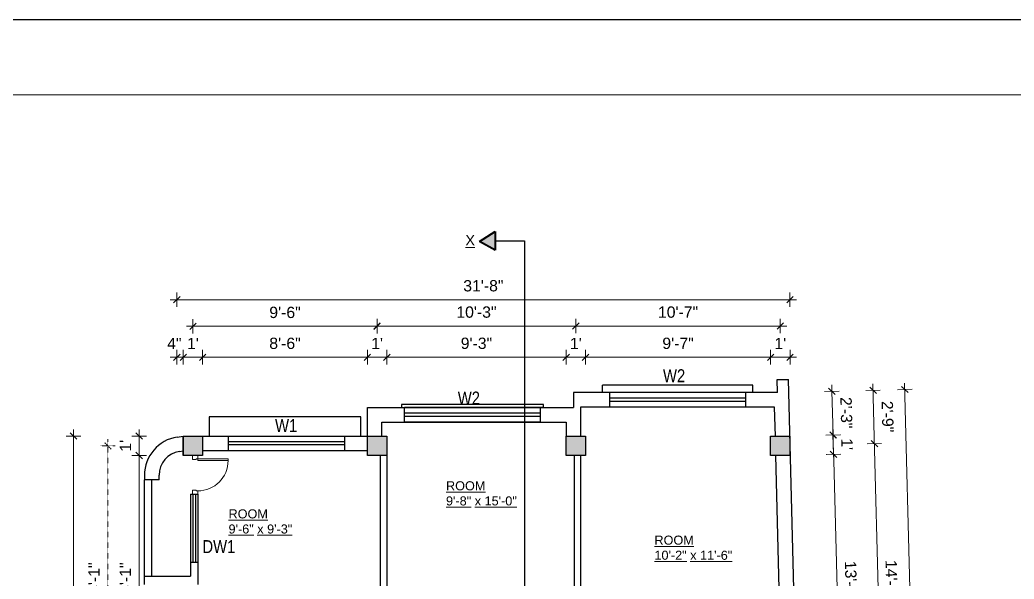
# Model space of a CAD drawing. Header units: inches. Extents: x 24614 to 27792, y -6849 to -4602.
# Drawn here: x 25325 to 25941, y -4948 to -4602 of the extents above; entities that cross this region are included whole.
import ezdxf

# ---------------------------------------------------------------- set-up
doc = ezdxf.new("R2010")
doc.units = ezdxf.units.IN
doc.header["$LTSCALE"] = 0.5
doc.header["$MEASUREMENT"] = 0
doc.header["$PDMODE"] = 66
doc.linetypes.add('DASH', pattern=[0.35, 0.25, -0.1])
for name, color, linetype, lineweight in [('A_Title Text', 105, 'Continuous', 60), ('door', 202, 'Continuous', 5), ('ELE1', 3, 'Continuous', 9), ('TEXT', 220, 'Continuous', 9), ('Toilet', 7, 'Continuous', 25), ('wall', 20, 'Continuous', 40)]:
    doc.layers.add(name, color=color, linetype=linetype, lineweight=lineweight)
doc.styles.add('arial', font='arial.ttf')
doc.styles.add('ordinary', font='ARIALN.TTF')
doc.styles.get("Standard").update_dxf_attribs({"font": 'arial.ttf'})
doc.dimstyles.new('Sudeep', dxfattribs={"dimtxt": 6, "dimasz": 4, "dimexe": 4.5, "dimexo": 4.5, "dimgap": 5, "dimtad": 1, "dimdec": 0, "dimlunit": 4, "dimtxsty": 'arial', "dimblk": 'OBLIQUE', "dimcen": 250, "dimdle": 4, "dimclrd": 86, "dimclre": 5, "dimclrt": 1, "dimadec": 0, "dimazin": 0, "dimtfac": 1, "dimtdec": 0, "dimtix": 1, "dimtmove": 1, "dimatfit": 3, "dimldrblk": 'OBLIQUE', "dimfxl": 4.5, "dimfxlon": 1, "dimfrac": 2, "dimlwd": 15, "dimlwe": 13, "dimarcsym": 0})

# ---------------------------------------------------------------- blocks, each defined once
blk = doc.blocks.new('_Oblique')
at = {"color": 0, "linetype": 'ByBlock', "lineweight": -2}
blk.add_line((-0.5, -0.5), (0.5, 0.5), dxfattribs=at)
blk = doc.blocks.new('*D1245')
at = {"layer": 'A_Title Text', "color": 5, "lineweight": 13, "transparency": 16777216}
for p, q in [((25426.5, -4814.79), (25426.5, -4805.79)), ((25438.5, -4814.79), (25438.5, -4805.79))]:
    blk.add_line(p, q, dxfattribs=at)
at = {"layer": 'A_Title Text', "color": 86, "lineweight": 15, "transparency": 16777216}
for p, q in [((25426.5, -4810.29), (25422.5, -4810.29)), ((25426.5, -4810.29), (25438.5, -4810.29)), ((25438.5, -4810.29), (25442.5, -4810.29))]:
    blk.add_line(p, q, dxfattribs=at)
at = {"layer": 'Defpoints', "color": 0, "transparency": 16777216}
for p in [(25438.5, -4810.29), (25426.5, -4859.09), (25438.5, -4859.09)]:
    blk.add_point(p, dxfattribs=at)
at = {"layer": 'A_Title Text', "color": 86, "lineweight": 15, "transparency": 16777216, "xscale": 4, "yscale": 4, "zscale": 4}
blk.add_blockref('_Oblique', (25426.5, -4810.29), dxfattribs=at)
at = {"layer": 'A_Title Text', "color": 86, "lineweight": 15, "transparency": 16777216, "xscale": 4, "yscale": 4, "zscale": 4, "rotation": 180}
blk.add_blockref('_Oblique', (25438.5, -4810.29), dxfattribs=at)
at = {"layer": 'A_Title Text', "color": 1, "transparency": 16777216, "insert": (25432.5, -4801.78), "char_height": 7, "attachment_point": 5, "style": 'arial'}
blk.add_mtext("1'", dxfattribs=at)
blk = doc.blocks.new('*D1246')
at = {"layer": 'A_Title Text', "color": 5, "lineweight": 13, "transparency": 16777216}
for p, q in [((25438.5, -4814.79), (25438.5, -4805.79)), ((25540.5, -4814.79), (25540.5, -4805.79))]:
    blk.add_line(p, q, dxfattribs=at)
at = {"layer": 'A_Title Text', "color": 86, "lineweight": 15, "transparency": 16777216}
blk.add_line((25434.5, -4810.29), (25544.5, -4810.29), dxfattribs=at)
at = {"layer": 'Defpoints', "color": 0, "transparency": 16777216}
for p in [(25540.5, -4810.29), (25438.5, -4859.09), (25540.5, -4859.09)]:
    blk.add_point(p, dxfattribs=at)
at = {"layer": 'A_Title Text', "color": 86, "lineweight": 15, "transparency": 16777216, "xscale": 4, "yscale": 4, "zscale": 4, "rotation": 180}
blk.add_blockref('_Oblique', (25438.5, -4810.29), dxfattribs=at)
at = {"layer": 'A_Title Text', "color": 86, "lineweight": 15, "transparency": 16777216, "xscale": 4, "yscale": 4, "zscale": 4}
blk.add_blockref('_Oblique', (25540.5, -4810.29), dxfattribs=at)
at = {"layer": 'A_Title Text', "color": 1, "transparency": 16777216, "insert": (25489.5, -4801.72), "char_height": 7, "attachment_point": 5, "style": 'arial'}
blk.add_mtext('8\'-6"', dxfattribs=at)
blk = doc.blocks.new('*D1247')
at = {"layer": 'A_Title Text', "color": 5, "lineweight": 13, "transparency": 16777216}
for p, q in [((25663.5, -4814.79), (25663.5, -4805.79)), ((25675.5, -4814.79), (25675.5, -4805.79))]:
    blk.add_line(p, q, dxfattribs=at)
at = {"layer": 'A_Title Text', "color": 86, "lineweight": 15, "transparency": 16777216}
for p, q in [((25663.5, -4810.29), (25659.5, -4810.29)), ((25663.5, -4810.29), (25675.5, -4810.29)), ((25675.5, -4810.29), (25679.5, -4810.29))]:
    blk.add_line(p, q, dxfattribs=at)
at = {"layer": 'Defpoints', "color": 0, "transparency": 16777216}
for p in [(25675.5, -4810.29), (25663.5, -4859.09), (25675.5, -4859.09)]:
    blk.add_point(p, dxfattribs=at)
at = {"layer": 'A_Title Text', "color": 86, "lineweight": 15, "transparency": 16777216, "xscale": 4, "yscale": 4, "zscale": 4}
blk.add_blockref('_Oblique', (25663.5, -4810.29), dxfattribs=at)
at = {"layer": 'A_Title Text', "color": 86, "lineweight": 15, "transparency": 16777216, "xscale": 4, "yscale": 4, "zscale": 4, "rotation": 180}
blk.add_blockref('_Oblique', (25675.5, -4810.29), dxfattribs=at)
at = {"layer": 'A_Title Text', "color": 1, "transparency": 16777216, "insert": (25669.5, -4801.78), "char_height": 7, "attachment_point": 5, "style": 'arial'}
blk.add_mtext("1'", dxfattribs=at)
blk = doc.blocks.new('*D1248')
at = {"layer": 'A_Title Text', "color": 5, "lineweight": 13, "transparency": 16777216}
for p, q in [((25675.5, -4814.79), (25675.5, -4805.79)), ((25790.07, -4814.79), (25790.07, -4805.79))]:
    blk.add_line(p, q, dxfattribs=at)
at = {"layer": 'A_Title Text', "color": 86, "lineweight": 15, "transparency": 16777216}
blk.add_line((25671.5, -4810.29), (25794.07, -4810.29), dxfattribs=at)
at = {"layer": 'Defpoints', "color": 0, "transparency": 16777216}
for p in [(25790.07, -4810.29), (25675.5, -4859.09), (25790.07, -4859.09)]:
    blk.add_point(p, dxfattribs=at)
at = {"layer": 'A_Title Text', "color": 86, "lineweight": 15, "transparency": 16777216, "xscale": 4, "yscale": 4, "zscale": 4, "rotation": 180}
blk.add_blockref('_Oblique', (25675.5, -4810.29), dxfattribs=at)
at = {"layer": 'A_Title Text', "color": 86, "lineweight": 15, "transparency": 16777216, "xscale": 4, "yscale": 4, "zscale": 4}
blk.add_blockref('_Oblique', (25790.07, -4810.29), dxfattribs=at)
at = {"layer": 'A_Title Text', "color": 1, "transparency": 16777216, "insert": (25732.79, -4801.72), "char_height": 7, "attachment_point": 5, "style": 'arial'}
blk.add_mtext('9\'-7"', dxfattribs=at)
blk = doc.blocks.new('*D1249')
at = {"layer": 'A_Title Text', "color": 5, "lineweight": 13, "transparency": 16777216}
for p, q in [((25790.07, -4814.79), (25790.07, -4805.79)), ((25802.14, -4814.79), (25802.14, -4805.79))]:
    blk.add_line(p, q, dxfattribs=at)
at = {"layer": 'A_Title Text', "color": 86, "lineweight": 15, "transparency": 16777216}
for p, q in [((25790.07, -4810.29), (25786.07, -4810.29)), ((25790.07, -4810.29), (25802.14, -4810.29)), ((25802.14, -4810.29), (25806.14, -4810.29))]:
    blk.add_line(p, q, dxfattribs=at)
at = {"layer": 'Defpoints', "color": 0, "transparency": 16777216}
for p in [(25802.14, -4810.29), (25790.07, -4859.09), (25802.14, -4862.09)]:
    blk.add_point(p, dxfattribs=at)
at = {"layer": 'A_Title Text', "color": 86, "lineweight": 15, "transparency": 16777216, "xscale": 4, "yscale": 4, "zscale": 4}
blk.add_blockref('_Oblique', (25790.07, -4810.29), dxfattribs=at)
at = {"layer": 'A_Title Text', "color": 86, "lineweight": 15, "transparency": 16777216, "xscale": 4, "yscale": 4, "zscale": 4, "rotation": 180}
blk.add_blockref('_Oblique', (25802.14, -4810.29), dxfattribs=at)
at = {"layer": 'A_Title Text', "color": 1, "transparency": 16777216, "insert": (25796.11, -4801.78), "char_height": 7, "attachment_point": 5, "style": 'arial'}
blk.add_mtext("1'", dxfattribs=at)
blk = doc.blocks.new('*D1250')
at = {"layer": 'A_Title Text', "color": 5, "lineweight": 13, "transparency": 16777216}
for p, q in [((25432.5, -4795.65), (25432.5, -4786.65)), ((25546.5, -4795.65), (25546.5, -4786.65))]:
    blk.add_line(p, q, dxfattribs=at)
at = {"layer": 'A_Title Text', "color": 86, "lineweight": 15, "transparency": 16777216}
blk.add_line((25428.5, -4791.15), (25550.5, -4791.15), dxfattribs=at)
at = {"layer": 'Defpoints', "color": 0, "transparency": 16777216}
for p in [(25546.5, -4791.15), (25432.5, -4865.09), (25546.5, -4865.09)]:
    blk.add_point(p, dxfattribs=at)
at = {"layer": 'A_Title Text', "color": 86, "lineweight": 15, "transparency": 16777216, "xscale": 4, "yscale": 4, "zscale": 4, "rotation": 180}
blk.add_blockref('_Oblique', (25432.5, -4791.15), dxfattribs=at)
at = {"layer": 'A_Title Text', "color": 86, "lineweight": 15, "transparency": 16777216, "xscale": 4, "yscale": 4, "zscale": 4}
blk.add_blockref('_Oblique', (25546.5, -4791.15), dxfattribs=at)
at = {"layer": 'A_Title Text', "color": 1, "transparency": 16777216, "insert": (25489.5, -4782.58), "char_height": 7, "attachment_point": 5, "style": 'arial'}
blk.add_mtext('9\'-6"', dxfattribs=at)
blk = doc.blocks.new('*D1251')
at = {"layer": 'A_Title Text', "color": 5, "lineweight": 13, "transparency": 16777216}
for p, q in [((25546.5, -4795.46), (25546.5, -4786.46)), ((25669.5, -4795.46), (25669.5, -4786.46))]:
    blk.add_line(p, q, dxfattribs=at)
at = {"layer": 'A_Title Text', "color": 86, "lineweight": 15, "transparency": 16777216}
blk.add_line((25542.5, -4790.96), (25673.5, -4790.96), dxfattribs=at)
at = {"layer": 'Defpoints', "color": 0, "transparency": 16777216}
for p in [(25669.5, -4790.96), (25546.5, -4865.09), (25669.5, -4865.09)]:
    blk.add_point(p, dxfattribs=at)
at = {"layer": 'A_Title Text', "color": 86, "lineweight": 15, "transparency": 16777216, "xscale": 4, "yscale": 4, "zscale": 4, "rotation": 180}
blk.add_blockref('_Oblique', (25546.5, -4790.96), dxfattribs=at)
at = {"layer": 'A_Title Text', "color": 86, "lineweight": 15, "transparency": 16777216, "xscale": 4, "yscale": 4, "zscale": 4}
blk.add_blockref('_Oblique', (25669.5, -4790.96), dxfattribs=at)
at = {"layer": 'A_Title Text', "color": 1, "transparency": 16777216, "insert": (25608, -4782.39), "char_height": 7, "attachment_point": 5, "style": 'arial'}
blk.add_mtext('10\'-3"', dxfattribs=at)
blk = doc.blocks.new('*D1252')
at = {"layer": 'A_Title Text', "color": 5, "lineweight": 13, "transparency": 16777216}
for p, q in [((25669.5, -4795.46), (25669.5, -4786.46)), ((25796.07, -4795.46), (25796.07, -4786.46))]:
    blk.add_line(p, q, dxfattribs=at)
at = {"layer": 'A_Title Text', "color": 86, "lineweight": 15, "transparency": 16777216}
blk.add_line((25665.5, -4790.96), (25800.07, -4790.96), dxfattribs=at)
at = {"layer": 'Defpoints', "color": 0, "transparency": 16777216}
for p in [(25796.07, -4790.96), (25669.5, -4865.09), (25796.07, -4865.09)]:
    blk.add_point(p, dxfattribs=at)
at = {"layer": 'A_Title Text', "color": 86, "lineweight": 15, "transparency": 16777216, "xscale": 4, "yscale": 4, "zscale": 4, "rotation": 180}
blk.add_blockref('_Oblique', (25669.5, -4790.96), dxfattribs=at)
at = {"layer": 'A_Title Text', "color": 86, "lineweight": 15, "transparency": 16777216, "xscale": 4, "yscale": 4, "zscale": 4}
blk.add_blockref('_Oblique', (25796.07, -4790.96), dxfattribs=at)
at = {"layer": 'A_Title Text', "color": 1, "transparency": 16777216, "insert": (25732.79, -4782.39), "char_height": 7, "attachment_point": 5, "style": 'arial'}
blk.add_mtext('10\'-7"', dxfattribs=at)
blk = doc.blocks.new('*D1253')
at = {"layer": 'A_Title Text', "color": 5, "lineweight": 13, "transparency": 16777216}
for p, q in [((25422.5, -4814.79), (25422.5, -4805.79)), ((25426.5, -4814.79), (25426.5, -4805.79))]:
    blk.add_line(p, q, dxfattribs=at)
at = {"layer": 'A_Title Text', "color": 86, "lineweight": 15, "transparency": 16777216}
for p, q in [((25422.5, -4810.29), (25418.5, -4810.29)), ((25426.5, -4810.29), (25422.5, -4810.29)), ((25426.5, -4810.29), (25430.5, -4810.29))]:
    blk.add_line(p, q, dxfattribs=at)
at = {"layer": 'Defpoints', "color": 0, "transparency": 16777216}
for p in [(25422.5, -4810.29), (25422.5, -4859.71), (25426.5, -4859.09)]:
    blk.add_point(p, dxfattribs=at)
at = {"layer": 'A_Title Text', "color": 86, "lineweight": 15, "transparency": 16777216, "xscale": 4, "yscale": 4, "zscale": 4}
blk.add_blockref('_Oblique', (25422.5, -4810.29), dxfattribs=at)
at = {"layer": 'A_Title Text', "color": 86, "lineweight": 15, "transparency": 16777216, "xscale": 4, "yscale": 4, "zscale": 4, "rotation": 180}
blk.add_blockref('_Oblique', (25426.5, -4810.29), dxfattribs=at)
at = {"layer": 'A_Title Text', "color": 1, "transparency": 16777216, "insert": (25421, -4801.79), "char_height": 7, "attachment_point": 5, "style": 'arial'}
blk.add_mtext('4"', dxfattribs=at)
blk = doc.blocks.new('*D1254')
at = {"layer": 'A_Title Text', "color": 5, "lineweight": 13, "transparency": 16777216}
for p, q in [((25540.5, -4814.79), (25540.5, -4805.79)), ((25552.5, -4814.79), (25552.5, -4805.79))]:
    blk.add_line(p, q, dxfattribs=at)
at = {"layer": 'A_Title Text', "color": 86, "lineweight": 15, "transparency": 16777216}
for p, q in [((25540.5, -4810.29), (25536.5, -4810.29)), ((25540.5, -4810.29), (25552.5, -4810.29)), ((25552.5, -4810.29), (25556.5, -4810.29))]:
    blk.add_line(p, q, dxfattribs=at)
at = {"layer": 'Defpoints', "color": 0, "transparency": 16777216}
for p in [(25552.5, -4810.29), (25540.5, -4859.09), (25552.5, -4859.09)]:
    blk.add_point(p, dxfattribs=at)
at = {"layer": 'A_Title Text', "color": 86, "lineweight": 15, "transparency": 16777216, "xscale": 4, "yscale": 4, "zscale": 4}
blk.add_blockref('_Oblique', (25540.5, -4810.29), dxfattribs=at)
at = {"layer": 'A_Title Text', "color": 86, "lineweight": 15, "transparency": 16777216, "xscale": 4, "yscale": 4, "zscale": 4, "rotation": 180}
blk.add_blockref('_Oblique', (25552.5, -4810.29), dxfattribs=at)
at = {"layer": 'A_Title Text', "color": 1, "transparency": 16777216, "insert": (25546.5, -4801.78), "char_height": 7, "attachment_point": 5, "style": 'arial'}
blk.add_mtext("1'", dxfattribs=at)
blk = doc.blocks.new('*D1255')
at = {"layer": 'A_Title Text', "color": 5, "lineweight": 13, "transparency": 16777216}
for p, q in [((25552.5, -4814.79), (25552.5, -4805.79)), ((25663.5, -4814.79), (25663.5, -4805.79))]:
    blk.add_line(p, q, dxfattribs=at)
at = {"layer": 'A_Title Text', "color": 86, "lineweight": 15, "transparency": 16777216}
blk.add_line((25548.5, -4810.29), (25667.5, -4810.29), dxfattribs=at)
at = {"layer": 'Defpoints', "color": 0, "transparency": 16777216}
for p in [(25663.5, -4810.29), (25552.5, -4859.09), (25663.5, -4859.09)]:
    blk.add_point(p, dxfattribs=at)
at = {"layer": 'A_Title Text', "color": 86, "lineweight": 15, "transparency": 16777216, "xscale": 4, "yscale": 4, "zscale": 4, "rotation": 180}
blk.add_blockref('_Oblique', (25552.5, -4810.29), dxfattribs=at)
at = {"layer": 'A_Title Text', "color": 86, "lineweight": 15, "transparency": 16777216, "xscale": 4, "yscale": 4, "zscale": 4}
blk.add_blockref('_Oblique', (25663.5, -4810.29), dxfattribs=at)
at = {"layer": 'A_Title Text', "color": 1, "transparency": 16777216, "insert": (25608, -4801.71), "char_height": 7, "attachment_point": 5, "style": 'arial'}
blk.add_mtext('9\'-3"', dxfattribs=at)
blk = doc.blocks.new('*D1256')
at = {"layer": 'A_Title Text', "color": 86, "lineweight": 15, "transparency": 16777216}
blk.add_line((25418.5, -4774.67), (25806.07, -4774.67), dxfattribs=at)
at = {"layer": 'A_Title Text', "color": 5, "lineweight": 13, "transparency": 16777216}
for p, q in [((25422.5, -4779.17), (25422.5, -4770.17)), ((25802.07, -4779.17), (25802.07, -4770.17))]:
    blk.add_line(p, q, dxfattribs=at)
at = {"layer": 'Defpoints', "color": 0, "transparency": 16777216}
for p in [(25802.07, -4774.67), (25422.5, -4859.71), (25802.07, -4859.09)]:
    blk.add_point(p, dxfattribs=at)
at = {"layer": 'A_Title Text', "color": 86, "lineweight": 15, "transparency": 16777216, "xscale": 4, "yscale": 4, "zscale": 4, "rotation": 180}
blk.add_blockref('_Oblique', (25422.5, -4774.67), dxfattribs=at)
at = {"layer": 'A_Title Text', "color": 86, "lineweight": 15, "transparency": 16777216, "xscale": 4, "yscale": 4, "zscale": 4}
blk.add_blockref('_Oblique', (25802.07, -4774.67), dxfattribs=at)
at = {"layer": 'A_Title Text', "color": 1, "transparency": 16777216, "insert": (25612.29, -4766.1), "char_height": 7, "attachment_point": 5, "style": 'arial'}
blk.add_mtext('31\'-8"', dxfattribs=at)
blk = doc.blocks.new('*D1260')
at = {"layer": 'A_Title Text', "color": 86, "lineweight": 15, "transparency": 16777216}
blk.add_line((25399.26, -5032.34), (25399.26, -4867.09), dxfattribs=at)
at = {"layer": 'A_Title Text', "color": 5, "lineweight": 13, "transparency": 16777216}
for p, q in [((25403.76, -4871.09), (25394.76, -4871.09)), ((25403.76, -5028.34), (25394.76, -5028.34))]:
    blk.add_line(p, q, dxfattribs=at)
at = {"layer": 'Defpoints', "color": 0, "transparency": 16777216}
for p in [(25399.26, -4871.09), (25426.5, -4871.09), (25426.5, -5028.34)]:
    blk.add_point(p, dxfattribs=at)
at = {"layer": 'A_Title Text', "color": 86, "lineweight": 15, "transparency": 16777216, "xscale": 4, "yscale": 4, "zscale": 4}
for p, rotation in [((25399.26, -4871.09), 90), ((25399.26, -5028.34), 270)]:
    blk.add_blockref('_Oblique', p, dxfattribs=dict(at, rotation=rotation))
at = {"layer": 'A_Title Text', "color": 1, "transparency": 16777216, "insert": (25390.68, -4949.71), "char_height": 7, "attachment_point": 5, "rotation": 90, "style": 'arial'}
blk.add_mtext('13\'-1"', dxfattribs=at)
blk = doc.blocks.new('*D1261')
at = {"layer": 'A_Title Text', "color": 86, "lineweight": 15, "transparency": 16777216}
for p, q in [((25399.26, -4859.09), (25399.26, -4855.09)), ((25399.26, -4871.09), (25399.26, -4859.09)), ((25399.26, -4871.09), (25399.26, -4875.09))]:
    blk.add_line(p, q, dxfattribs=at)
at = {"layer": 'A_Title Text', "color": 5, "lineweight": 13, "transparency": 16777216}
for p, q in [((25403.76, -4859.09), (25394.76, -4859.09)), ((25403.76, -4871.09), (25394.76, -4871.09))]:
    blk.add_line(p, q, dxfattribs=at)
at = {"layer": 'Defpoints', "color": 0, "transparency": 16777216}
for p in [(25399.26, -4859.09), (25426.5, -4859.09), (25426.5, -4871.09)]:
    blk.add_point(p, dxfattribs=at)
at = {"layer": 'A_Title Text', "color": 86, "lineweight": 15, "transparency": 16777216, "xscale": 4, "yscale": 4, "zscale": 4}
for p, rotation in [((25399.26, -4859.09), 270), ((25399.26, -4871.09), 90)]:
    blk.add_blockref('_Oblique', p, dxfattribs=dict(at, rotation=rotation))
at = {"layer": 'A_Title Text', "color": 1, "transparency": 16777216, "insert": (25390.75, -4865.09), "char_height": 7, "attachment_point": 5, "rotation": 90, "style": 'arial'}
blk.add_mtext("1'", dxfattribs=at)
blk = doc.blocks.new('*D1263')
at = {"layer": 'A_Title Text', "color": 86, "linetype": 'DASH', "lineweight": 15, "ltscale": 0.1, "transparency": 16777216}
blk.add_line((25379.82, -5038.34), (25379.82, -4861.09), dxfattribs=at)
at = {"layer": 'A_Title Text', "color": 5, "linetype": 'DASH', "lineweight": 13, "ltscale": 0.1, "transparency": 16777216}
for p, q in [((25384.32, -4865.09), (25375.32, -4865.09)), ((25384.32, -5034.34), (25375.32, -5034.34))]:
    blk.add_line(p, q, dxfattribs=at)
at = {"layer": 'Defpoints', "color": 0, "linetype": 'DASH', "ltscale": 0.1, "transparency": 16777216}
for p in [(25379.82, -4865.09), (25432.5, -4865.09), (25432.5, -5034.34)]:
    blk.add_point(p, dxfattribs=at)
at = {"layer": 'A_Title Text', "color": 86, "linetype": 'DASH', "lineweight": 15, "ltscale": 0.1, "transparency": 16777216, "xscale": 4, "yscale": 4, "zscale": 4}
for p, rotation in [((25379.82, -4865.09), 90), ((25379.82, -5034.34), 270)]:
    blk.add_blockref('_Oblique', p, dxfattribs=dict(at, rotation=rotation))
at = {"layer": 'A_Title Text', "color": 1, "linetype": 'DASH', "ltscale": 0.1, "transparency": 16777216, "insert": (25371.3, -4949.71), "char_height": 7, "attachment_point": 5, "rotation": 90, "style": 'arial'}
blk.add_mtext('14\'-1"', dxfattribs=at)
blk = doc.blocks.new('*D1264')
at = {"layer": 'A_Title Text', "color": 86, "lineweight": 15, "transparency": 16777216}
blk.add_line((25358.57, -4855.09), (25358.57, -5224.92), dxfattribs=at)
at = {"layer": 'A_Title Text', "color": 5, "lineweight": 13, "transparency": 16777216}
for p, q in [((25363.07, -4859.09), (25354.07, -4859.09)), ((25363.07, -5220.92), (25354.07, -5220.92))]:
    blk.add_line(p, q, dxfattribs=at)
at = {"layer": 'Defpoints', "color": 0, "transparency": 16777216}
for p in [(25426.5, -4859.09), (25358.57, -5220.92), (25402.78, -5220.92)]:
    blk.add_point(p, dxfattribs=at)
at = {"layer": 'A_Title Text', "color": 86, "lineweight": 15, "transparency": 16777216, "xscale": 4, "yscale": 4, "zscale": 4}
for p, rotation in [((25358.57, -4859.09), 90), ((25358.57, -5220.92), 270)]:
    blk.add_blockref('_Oblique', p, dxfattribs=dict(at, rotation=rotation))
at = {"layer": 'A_Title Text', "color": 1, "transparency": 16777216, "insert": (25349.99, -5040), "char_height": 7, "attachment_point": 5, "rotation": 90, "style": 'arial'}
blk.add_mtext('30\'-2"', dxfattribs=at)
blk = doc.blocks.new('*D1276')
at = {"layer": 'A_Title Text', "color": 86, "lineweight": 15, "transparency": 16777216}
blk.add_line((25828.98, -4866.35), (25833.48, -5031.6), dxfattribs=at)
at = {"layer": 'A_Title Text', "color": 5, "lineweight": 13, "transparency": 16777216}
for p, q in [((25824.59, -4870.47), (25833.59, -4870.23)), ((25828.87, -5027.73), (25837.87, -5027.48))]:
    blk.add_line(p, q, dxfattribs=at)
at = {"layer": 'Defpoints', "color": 0, "transparency": 16777216}
for p in [(25802.07, -4871.09), (25833.37, -5027.6), (25806.35, -5028.34)]:
    blk.add_point(p, dxfattribs=at)
at = {"layer": 'A_Title Text', "color": 86, "lineweight": 15, "transparency": 16777216, "xscale": 4, "yscale": 4, "zscale": 4}
for p, rotation in [((25829.09, -4870.35), 91.55964457940769), ((25833.37, -5027.6), 271.5596445794077)]:
    blk.add_blockref('_Oblique', p, dxfattribs=dict(at, rotation=rotation))
at = {"layer": 'A_Title Text', "color": 1, "transparency": 16777216, "insert": (25839.8, -4948.74), "char_height": 7, "attachment_point": 5, "rotation": 271.55964, "style": 'arial'}
blk.add_mtext('13\'-1"', dxfattribs=at)
blk = doc.blocks.new('*D1280')
at = {"layer": 'A_Title Text', "color": 86, "lineweight": 15, "transparency": 16777216}
for p, q in [((25828.69, -4858.36), (25828.59, -4854.36)), ((25829.02, -4870.35), (25828.69, -4858.36)), ((25829.02, -4870.35), (25829.13, -4874.35))]:
    blk.add_line(p, q, dxfattribs=at)
at = {"layer": 'A_Title Text', "color": 5, "lineweight": 13, "transparency": 16777216}
for p, q in [((25824.2, -4858.48), (25833.19, -4858.24)), ((25824.52, -4870.48), (25833.52, -4870.23))]:
    blk.add_line(p, q, dxfattribs=at)
at = {"layer": 'Defpoints', "color": 0, "transparency": 16777216}
for p in [(25802, -4859.09), (25828.69, -4858.36), (25802.07, -4871.09)]:
    blk.add_point(p, dxfattribs=at)
at = {"layer": 'A_Title Text', "color": 86, "lineweight": 15, "transparency": 16777216, "xscale": 4, "yscale": 4, "zscale": 4}
for p, rotation in [((25828.69, -4858.36), 271.5596445794165), ((25829.02, -4870.35), 91.55964457941651)]:
    blk.add_blockref('_Oblique', p, dxfattribs=dict(at, rotation=rotation))
at = {"layer": 'A_Title Text', "color": 1, "transparency": 16777216, "insert": (25837.37, -4864.13), "char_height": 7, "attachment_point": 5, "rotation": 271.55964, "style": 'arial'}
blk.add_mtext("1'", dxfattribs=at)
blk = doc.blocks.new('*D1281')
at = {"layer": 'Defpoints', "color": 0, "transparency": 16777216}
for p in [(25801.31, -4832.09), (25828.01, -4831.36), (25802, -4859.09)]:
    blk.add_point(p, dxfattribs=at)
at = {"layer": 'Toilet', "color": 86, "lineweight": 15, "transparency": 16777216}
for p, q in [((25828.01, -4831.36), (25827.9, -4827.36)), ((25828.74, -4858.36), (25828.01, -4831.36)), ((25828.74, -4858.36), (25828.85, -4862.36))]:
    blk.add_line(p, q, dxfattribs=at)
at = {"layer": 'Toilet', "color": 5, "lineweight": 13, "transparency": 16777216}
for p, q in [((25823.51, -4831.48), (25832.5, -4831.24)), ((25824.24, -4858.48), (25833.24, -4858.24))]:
    blk.add_line(p, q, dxfattribs=at)
at = {"layer": 'Toilet', "color": 86, "lineweight": 15, "transparency": 16777216, "xscale": 4, "yscale": 4, "zscale": 4}
for p, rotation in [((25828.01, -4831.36), 271.5596445794165), ((25828.74, -4858.36), 91.55964457941651)]:
    blk.add_blockref('_Oblique', p, dxfattribs=dict(at, rotation=rotation))
at = {"layer": 'Toilet', "color": 1, "transparency": 16777216, "insert": (25836.95, -4844.63), "char_height": 7, "attachment_point": 5, "rotation": 271.55964, "style": 'arial'}
blk.add_mtext('2\'-3"', dxfattribs=at)
blk = doc.blocks.new('*D1282')
at = {"layer": 'A_Title Text', "color": 86, "lineweight": 15, "transparency": 16777216}
blk.add_line((25854.22, -4859.77), (25858.71, -5037.02), dxfattribs=at)
at = {"layer": 'A_Title Text', "color": 5, "lineweight": 13, "transparency": 16777216}
for p, q in [((25849.83, -4863.88), (25858.82, -4863.65)), ((25854.11, -5033.13), (25863.11, -5032.9))]:
    blk.add_line(p, q, dxfattribs=at)
at = {"layer": 'Defpoints', "color": 0, "transparency": 16777216}
for p in [(25802.07, -4865.09), (25858.61, -5033.02), (25806.35, -5034.34)]:
    blk.add_point(p, dxfattribs=at)
at = {"layer": 'A_Title Text', "color": 86, "lineweight": 15, "transparency": 16777216, "xscale": 4, "yscale": 4, "zscale": 4}
for p, rotation in [((25854.33, -4863.77), 91.44911383239761), ((25858.61, -5033.02), 271.4491138323976)]:
    blk.add_blockref('_Oblique', p, dxfattribs=dict(at, rotation=rotation))
at = {"layer": 'A_Title Text', "color": 1, "transparency": 16777216, "insert": (25864.98, -4948.18), "char_height": 7, "attachment_point": 5, "rotation": 271.44911, "style": 'arial'}
blk.add_mtext('14\'-1"', dxfattribs=at)
blk = doc.blocks.new('*D1284')
at = {"layer": 'Defpoints', "color": 0, "transparency": 16777216}
for p in [(25801.31, -4832.09), (25881.8, -5168.78), (25809.95, -5170.62)]:
    blk.add_point(p, dxfattribs=at)
at = {"layer": 'Toilet', "color": 5, "lineweight": 13, "transparency": 16777216}
for p, q in [((25868.66, -4830.37), (25877.65, -4830.14)), ((25877.3, -5168.9), (25886.29, -5168.67))]:
    blk.add_line(p, q, dxfattribs=at)
at = {"layer": 'Toilet', "color": 86, "lineweight": 15, "transparency": 16777216}
blk.add_line((25873.05, -4826.26), (25881.9, -5172.78), dxfattribs=at)
at = {"layer": 'Toilet', "color": 86, "lineweight": 15, "transparency": 16777216, "xscale": 4, "yscale": 4, "zscale": 4}
for p, rotation in [((25873.16, -4830.25), 91.46195018982071), ((25881.8, -5168.78), 271.4619501898207)]:
    blk.add_blockref('_Oblique', p, dxfattribs=dict(at, rotation=rotation))
at = {"layer": 'Toilet', "color": 1, "transparency": 16777216, "insert": (25886.05, -4999.3), "char_height": 7, "attachment_point": 5, "rotation": 271.46195, "style": 'arial'}
blk.add_mtext('28\'-3"', dxfattribs=at)
blk = doc.blocks.new('*D1285')
at = {"layer": 'Defpoints', "color": 0, "transparency": 16777216}
for p in [(25853.49, -4830.77), (25801.31, -4832.09), (25802.07, -4865.09)]:
    blk.add_point(p, dxfattribs=at)
at = {"layer": 'Toilet', "color": 5, "lineweight": 13, "transparency": 16777216}
for p, q in [((25848.99, -4830.88), (25857.99, -4830.65)), ((25849.83, -4863.88), (25858.82, -4863.65))]:
    blk.add_line(p, q, dxfattribs=at)
at = {"layer": 'Toilet', "color": 86, "lineweight": 15, "transparency": 16777216}
blk.add_line((25854.43, -4867.76), (25853.39, -4826.77), dxfattribs=at)
at = {"layer": 'Toilet', "color": 86, "lineweight": 15, "transparency": 16777216, "xscale": 4, "yscale": 4, "zscale": 4}
for p, rotation in [((25853.49, -4830.77), 91.44911383237451), ((25854.33, -4863.77), 271.4491138323745)]:
    blk.add_blockref('_Oblique', p, dxfattribs=dict(at, rotation=rotation))
at = {"layer": 'Toilet', "color": 1, "transparency": 16777216, "insert": (25862.48, -4847.05), "char_height": 7, "attachment_point": 5, "rotation": 271.44911, "style": 'arial'}
blk.add_mtext('2\'-9"', dxfattribs=at)

msp = doc.modelspace()

# ---------------------------------------------------------------- hatches: boundary and pattern name
at = {"layer": 'Toilet'}
for points in [[(25438.5, -4859.09), (25426.5, -4859.09), (25426.5, -4871.09), (25438.5, -4871.09)], [(25552.5, -4859.09), (25540.5, -4859.09), (25540.5, -4871.09), (25552.5, -4871.09)], [(25675.5, -4859.09), (25663.5, -4859.09), (25663.5, -4871.09), (25675.5, -4871.09)], [(25802.07, -4859.09), (25790.07, -4859.09), (25790.07, -4871.09), (25802.07, -4871.09)]]:
    msp.add_hatch(color=1, dxfattribs=at).paths.add_polyline_path(points)
at = {"layer": 'wall', "ltscale": 5}
h = msp.add_hatch(color=2, dxfattribs=at)
h.dxf.hatch_style = 1
h.paths.add_polyline_path([(25609.8, -4738.58), (25619.57, -4732.51), (25619.57, -4744.04)])

# ---------------------------------------------------------------- linework, layer by layer
at = {"layer": 'Defpoints'}
msp.add_lwpolyline([(27791.71, -4601.52), (24614.11, -4601.52), (24614.11, -6849.49), (27791.71, -6849.49)], close=True, dxfattribs=at)
at = {"layer": 'door', "ltscale": 0.5}
for p, q in [((25435.5, -4873.18), (25435.5, -4871.1)), ((25435.5, -4873.18), (25435.5, -4871.1)), ((25454.29, -4874.22), (25454.29, -4873.18)), ((25435.5, -4874.22), (25454.29, -4874.22))]:
    msp.add_line(p, q, dxfattribs=at)
for points in [[(25435.5, -4871.1), (25432.17, -4871.1), (25432.17, -4873.6), (25434.46, -4873.6), (25434.46, -4873.18), (25435.5, -4873.18)], [(25435.5, -4871.1), (25432.17, -4871.1), (25432.17, -4873.6), (25434.46, -4873.6), (25434.46, -4873.18), (25435.5, -4873.18)], [(25454.29, -4873.18), (25435.5, -4873.18), (25435.5, -4874.22), (25454.29, -4874.22)], [(25454.29, -4873.18), (25435.5, -4873.18), (25435.5, -4874.22), (25454.29, -4874.22)]]:
    msp.add_lwpolyline(points, dxfattribs=at)
msp.add_lwpolyline([(25435.5, -4893.01), (25435.5, -4895.09), (25432.17, -4895.09), (25432.17, -4892.59), (25434.46, -4892.59), (25434.46, -4893.01)], close=True, dxfattribs=at)
msp.add_lwpolyline([(25435.5, -4893.01), (25435.5, -4895.09), (25432.17, -4895.09), (25432.17, -4892.59), (25434.46, -4892.59), (25434.46, -4893.01)], close=True, dxfattribs=at)
msp.add_arc((25435.5, -4874.22), 18.78, 270, 0, dxfattribs=at)
at = {"layer": 'ELE1'}
msp.add_lwpolyline([(24660.43, -4647.84), (27745.39, -4647.84), (27745.39, -6803.17), (24660.43, -6803.17)], close=True, dxfattribs=at)
at = {"layer": 'Toilet'}
for p, q in [((25619.57, -4738.27), (25637.68, -4738.27)), ((25637.68, -4738.27), (25637.68, -5277.59)), ((25794.38, -4832.09), (25794.18, -4824.09)), ((25794.18, -4824.09), (25801.18, -4824.09)), ((25801.39, -4832.09), (25801.18, -4824.09)), ((25779.02, -4827.59), (25686.02, -4827.59)), ((25686.02, -4832.09), (25686.02, -4827.59)), ((25779.02, -4832.09), (25779.02, -4827.59)), ((25794.38, -4832.09), (25668, -4832.09)), ((25668, -4832.09), (25668, -4841.46)), ((25809.95, -5170.62), (25801.39, -4832.09)), ((25540.5, -4841.46), (25668, -4841.46)), ((25540.5, -4859.09), (25540.5, -4841.46)), ((25792.53, -4841.09), (25672.5, -4841.09)), ((25672.5, -4841.09), (25672.5, -4859.09)), ((25793.07, -4859.09), (25792.53, -4841.09)), ((25536.5, -4847.09), (25442.5, -4847.09)), ((25442.5, -4847.09), (25442.5, -4859.09)), ((25536.5, -4859.09), (25536.5, -4847.09)), ((25549.5, -4850.46), (25663.5, -4850.46)), ((25549.5, -4859.09), (25549.5, -4850.46)), ((25663.5, -4850.46), (25663.5, -4859.09)), ((25422.84, -4859.66), (25426.5, -4859.09)), ((25426.5, -4859.09), (25426.5, -4871.09)), ((25438.5, -4859.09), (25454.5, -4859.09)), ((25525.5, -4859.09), (25540.5, -4859.09)), ((25424.21, -4868.55), (25426.5, -4868.19)), ((25438.5, -4868.09), (25454.5, -4868.09)), ((25525.5, -4868.09), (25540.5, -4868.09)), ((25548.5, -4871.09), (25548.5, -4983.34)), ((25552.5, -4871.09), (25552.5, -4983.34)), ((25668.5, -4871.09), (25668.5, -4983.35)), ((25672.5, -4871.09), (25672.5, -4983.35)), ((25796.34, -4987.84), (25793.37, -4871.09)), ((25402.5, -4883.37), (25402.5, -4886.09)), ((25411.5, -4886.09), (25402.5, -4886.09)), ((25402.5, -4950.84), (25402.5, -4886.09)), ((25407, -4945.84), (25407, -4886.09)), ((25411.5, -4886.09), (25411.5, -4883.37)), ((25431, -4895.09), (25431, -4945.84)), ((25431, -4895.09), (25435.5, -4895.09)), ((25432.49, -4895.09), (25432.49, -4937.09)), ((25434.09, -4895.09), (25434.09, -4937.09)), ((25435.5, -4895.09), (25435.5, -4950.84)), ((25431, -4937.09), (25435.5, -4937.09)), ((25402.5, -4945.84), (25431, -4945.84))]:
    msp.add_line(p, q, dxfattribs=at)
at = {"layer": 'Toilet', "color": 3}
for p, q in [((25690.52, -4841.09), (25690.52, -4832.09)), ((25774.52, -4832.09), (25690.52, -4832.09)), ((25774.52, -4835.59), (25690.52, -4835.59)), ((25774.52, -4832.09), (25774.52, -4841.09)), ((25649.5, -4839.46), (25561.5, -4839.46)), ((25561.5, -4839.46), (25561.5, -4841.46)), ((25563.5, -4850.46), (25563.5, -4841.46)), ((25649.5, -4841.46), (25563.5, -4841.46)), ((25647.5, -4841.46), (25647.5, -4850.46)), ((25649.5, -4841.46), (25649.5, -4839.46)), ((25774.52, -4837.59), (25690.52, -4837.59)), ((25774.52, -4841.09), (25690.52, -4841.09)), ((25647.5, -4844.96), (25563.5, -4844.96)), ((25647.5, -4846.96), (25563.5, -4846.96)), ((25647.5, -4850.46), (25563.5, -4850.46)), ((25454.5, -4868.09), (25454.5, -4859.09)), ((25454.5, -4859.09), (25526.5, -4859.09)), ((25526.5, -4868.09), (25526.5, -4859.09)), ((25526.5, -4862.59), (25454.5, -4862.59)), ((25526.5, -4864.59), (25454.5, -4864.59)), ((25454.5, -4868.09), (25526.5, -4868.09))]:
    msp.add_line(p, q, dxfattribs=at)
at = {"layer": 'Toilet'}
for points in [[(25426.5, -4859.09), (25438.5, -4859.09), (25438.5, -4871.09), (25426.5, -4871.09)], [(25540.5, -4859.09), (25552.5, -4859.09), (25552.5, -4871.09), (25540.5, -4871.09)], [(25663.5, -4859.09), (25675.5, -4859.09), (25675.5, -4871.09), (25663.5, -4871.09)], [(25790.07, -4859.09), (25802.07, -4859.09), (25802.07, -4871.09), (25790.07, -4871.09)]]:
    msp.add_lwpolyline(points, close=True, dxfattribs=at)
for radius in [24, 15]:
    msp.add_arc((25426.5, -4883.37), radius, 98.79162, 180, dxfattribs=at)
at = {"layer": 'wall', "color": 1, "ltscale": 5}
for p, q in [((25609.8, -4738.58), (25619.57, -4732.51)), ((25619.57, -4732.51), (25619.57, -4744.04)), ((25619.57, -4744.04), (25609.8, -4738.58))]:
    msp.add_line(p, q, dxfattribs=at)

# ---------------------------------------------------------------- texts
at = {"layer": 'door', "ltscale": 0.5, "char_height": 8, "width": 4.3538, "attachment_point": 7, "rotation": 0, "style": 'ordinary'}
for s, insert in [('W2', (25723.46, -4825.74)), ('W2', (25596.44, -4839.56)), ('W1', (25483.34, -4856.59)), ('DW1', (25438.37, -4931.46))]:
    msp.add_mtext(s, dxfattribs=dict(at, insert=insert))
at = {"layer": 'TEXT'}
for s, insert, char_height, width, attachment_point in [('{\\LX}', (25607.09, -4741.08), 6.378, 70.6779, 9), ('{\\fArial TUR|b0|i0|c162|p34;\\LROOM\\P\\fArial TUR|b0|i0|c0|p34;9\\fArial TUR|b0|i0|c162|p34;\'-\\fArial TUR|b0|i0|c0|p34;8\\fArial TUR|b0|i0|c162|p34;" x 1\\fArial TUR|b0|i0|c0|p34;5\\fArial TUR|b0|i0|c162|p34;\'-\\fArial TUR|b0|i0|c0|p34;0\\fArial TUR|b0|i0|c162|p34;"}', (25589.15, -4902.08), 5.60913, 62.1621, 7), ('{\\fArial TUR|b0|i0|c162|p34;\\LROOM\\P\\fArial TUR|b0|i0|c0|p34;9\\fArial TUR|b0|i0|c162|p34;\'-\\fArial TUR|b0|i0|c0|p34;6\\fArial TUR|b0|i0|c162|p34;" x \\fArial TUR|b0|i0|c0|p34;9\\fArial TUR|b0|i0|c162|p34;\'-\\fArial TUR|b0|i0|c0|p34;3\\fArial TUR|b0|i0|c162|p34;"}', (25454.54, -4919.46), 5.60913, 62.1621, 7), ('{\\fArial TUR|b0|i0|c162|p34;\\LROOM\\P\\fArial TUR|b0|i0|c0|p34;10\\fArial TUR|b0|i0|c162|p34;\'-\\fArial TUR|b0|i0|c0|p34;2\\fArial TUR|b0|i0|c162|p34;" x 1\\fArial TUR|b0|i0|c0|p34;1\\fArial TUR|b0|i0|c162|p34;\'-\\fArial TUR|b0|i0|c0|p34;6\\fArial TUR|b0|i0|c162|p34;"}', (25718.17, -4935.71), 5.60913, 62.1621, 7)]:
    msp.add_mtext(s, dxfattribs=dict(at, insert=insert, char_height=char_height, width=width, attachment_point=attachment_point))

# ---------------------------------------------------------------- dimensions: what is measured, and where the dimension line sits
at = {"layer": 'A_Title Text'}
dim = msp.add_linear_dim(base=(25802.07, -4774.67), p1=(25422.5, -4859.71), p2=(25802.07, -4859.09), dimstyle='Sudeep', override={"dimtxt": 7}, dxfattribs=at)
dim.commit()
dim.dimension.update_dxf_attribs({"geometry": '*D1256', "text_midpoint": (25612.29, -4766.1)})
for p1, p2, distance, picture, middle in [((25432.5, -4865.09), (25546.5, -4865.09), 73.94, '*D1250', (25489.5, -4782.58)), ((25426.5, -4859.09), (25438.5, -4859.09), 48.8, '*D1245', (25432.5, -4801.78)), ((25802.07, -4865.09), (25806.35, -5034.34), 52.27, '*D1282', (25864.98, -4948.18)), ((25802.07, -4871.09), (25806.35, -5028.34), 27.03, '*D1276', (25839.8, -4948.74))]:
    dim = msp.add_aligned_dim(p1=p1, p2=p2, distance=distance, dimstyle='Sudeep', override={"dimtxt": 7}, dxfattribs=at)
    dim.commit()
    dim.dimension.update_dxf_attribs({"geometry": picture, "text_midpoint": middle})
for base, p1, p2, angle, picture, middle in [((25669.5, -4790.96), (25546.5, -4865.09), (25669.5, -4865.09), 180, '*D1251', (25608, -4782.39)), ((25796.07, -4790.96), (25669.5, -4865.09), (25796.07, -4865.09), 180, '*D1252', (25732.79, -4782.39)), ((25540.5, -4810.29), (25438.5, -4859.09), (25540.5, -4859.09), 180, '*D1246', (25489.5, -4801.72)), ((25552.5, -4810.29), (25540.5, -4859.09), (25552.5, -4859.09), 180, '*D1254', (25546.5, -4801.78)), ((25663.5, -4810.29), (25552.5, -4859.09), (25663.5, -4859.09), 180, '*D1255', (25608, -4801.71)), ((25675.5, -4810.29), (25663.5, -4859.09), (25675.5, -4859.09), 180, '*D1247', (25669.5, -4801.78)), ((25790.07, -4810.29), (25675.5, -4859.09), (25790.07, -4859.09), 180, '*D1248', (25732.79, -4801.72)), ((25802.14, -4810.29), (25790.07, -4859.09), (25802.14, -4862.09), 180, '*D1249', (25796.11, -4801.78)), ((25358.57, -5220.92), (25426.5, -4859.09), (25402.78, -5220.92), 90, '*D1264', (25349.99, -5040)), ((25399.26, -4859.09), (25426.5, -4871.09), (25426.5, -4859.09), 90, '*D1261', (25390.75, -4865.09)), ((25828.69, -4858.36), (25802.07, -4871.09), (25802, -4859.09), 91.55964, '*D1280', (25837.37, -4864.13)), ((25399.26, -4871.09), (25426.5, -5028.34), (25426.5, -4871.09), 90, '*D1260', (25390.68, -4949.71))]:
    dim = msp.add_linear_dim(base=base, p1=p1, p2=p2, angle=angle, dimstyle='Sudeep', override={"dimtxt": 7}, dxfattribs=at)
    dim.commit()
    dim.dimension.update_dxf_attribs({"geometry": picture, "text_midpoint": middle})
dim = msp.add_linear_dim(base=(25422.5, -4810.29), p1=(25426.5, -4859.09), p2=(25422.5, -4859.71), angle=180, dimstyle='Sudeep', override={"dimtxt": 7}, dxfattribs=at)
dim.commit()
dim.dimension.update_dxf_attribs({"geometry": '*D1253', "text_midpoint": (25421, -4810.29), "dimtype": 160})
at = {"layer": 'A_Title Text', "color": 1, "linetype": 'DASH', "ltscale": 0.1}
dim = msp.add_linear_dim(base=(25379.82, -4865.09), p1=(25432.5, -5034.34), p2=(25432.5, -4865.09), angle=90, dimstyle='Sudeep', override={"dimtxt": 7}, dxfattribs=at)
dim.commit()
dim.dimension.update_dxf_attribs({"geometry": '*D1263', "text_midpoint": (25371.3, -4949.71)})
at = {"layer": 'Toilet'}
dim = msp.add_aligned_dim(p1=(25801.31, -4832.09), p2=(25809.95, -5170.62), distance=71.87, dimstyle='Sudeep', override={"dimtxt": 7}, dxfattribs=at)
dim.commit()
dim.dimension.update_dxf_attribs({"geometry": '*D1284', "text_midpoint": (25886.05, -4999.3)})
for base, p1, angle, picture, middle in [((25853.49, -4830.77), (25802.07, -4865.09), 91.44911, '*D1285', (25862.48, -4847.05)), ((25828.01, -4831.36), (25802, -4859.09), 91.55964, '*D1281', (25836.95, -4844.63))]:
    dim = msp.add_linear_dim(base=base, p1=p1, p2=(25801.31, -4832.09), angle=angle, dimstyle='Sudeep', override={"dimtxt": 7}, dxfattribs=at)
    dim.commit()
    dim.dimension.update_dxf_attribs({"geometry": picture, "text_midpoint": middle})

doc.saveas('drawing.dxf')
